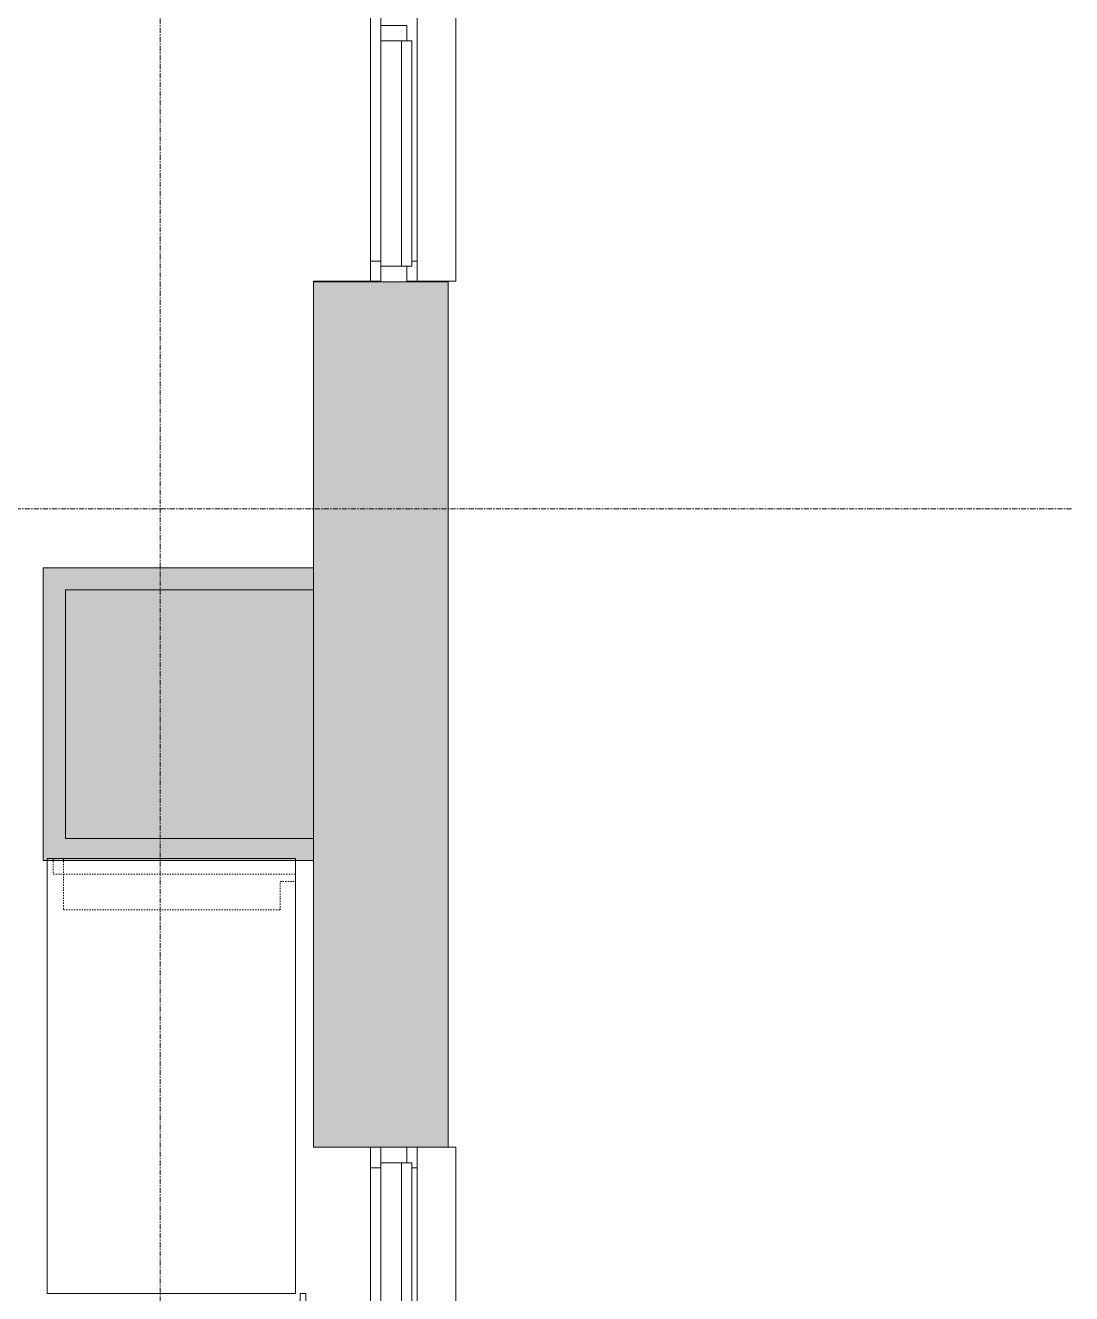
# Model space of a CAD drawing. Header units: inches. Extents: x 29752 to 31446, y 4278 to 5722.
# Drawn here: x 31345.2 to 31446.3, y 5040.7 to 5163.1 of the extents above; entities that cross this region are included whole.
import ezdxf

# ---------------------------------------------------------------- set-up
doc = ezdxf.new("R2010")
doc.units = ezdxf.units.IN
doc.header["$MEASUREMENT"] = 0
doc.linetypes.add('Dash', pattern=[0.25, 0.125, -0.125])
doc.linetypes.add('Grid Line 1_2_', pattern=[0.875, 0.5, -0.125, 0.125, -0.125])
for name, color, linetype, lineweight in [('1900 Duke Street_2nd Flr_LINKED_dwg', 8, 'Continuous', 9), ('A-GLAZ-CURT', 52, 'Continuous', 9), ('A-GLAZ-CWMG', 51, 'Continuous', 9), ('A-WALL', 113, 'Continuous', 13), ('A-WALL-PATT', 111, 'Continuous', 13), ('AE-COLUMN', 7, 'Continuous', 9), ('AE-GLAZING', 7, 'Continuous', 9), ('AE-SILL', 7, 'Continuous', 9), ('AE-WALLS-PATT', 7, 'Continuous', 9), ('AE-WALLS-TENANT', 7, 'Continuous', 9), ('I-FURN', 30, 'Continuous', 9), ('I-FURN-HDLN', 30, 'Dash', 9), ('S-GRID', 1, 'Continuous', 9)]:
    doc.layers.add(name, color=color, linetype=linetype, lineweight=lineweight)

# ---------------------------------------------------------------- blocks, each defined once
blk = doc.blocks.new('1900 Duke Street_2nd Flr_LINKED_dwg-5565117-FIRST FLOOR POWER _ SIGNAL')
at = {"layer": 'AE-WALLS-PATT'}
h = blk.add_hatch(color=256, dxfattribs=at)
h.paths.add_polyline_path([(2248.76, 703.69), (2274.5, 703.69), (2274.5, 731.94), (2248.38, 731.94), (2248.38, 703.69)], flags=0)
h.paths.add_polyline_path([(2287.25, 759.56), (2287.25, 759.62), (2283.5, 759.62), (2283.5, 759.56), (2287.22, 759.56)], flags=0)
h.paths.add_polyline_path([(2274.5, 759.56), (2281, 759.56), (2281, 759.62), (2274.5, 759.62)], flags=0)
at = {"layer": 'AE-COLUMN'}
blk.add_line((2274.5, 729.81), (2250.52, 729.81), dxfattribs=at)
at = {"layer": 'AE-COLUMN', "flags": 128}
blk.add_lwpolyline([(2250.52, 729.81), (2250.52, 705.81), (2274.5, 705.81)], dxfattribs=at)
at = {"layer": 'AE-GLAZING'}
for p, q in [((2280, 786.19), (2280, 761.56)), ((2280, 649.37), (2280, 674))]:
    blk.add_line(p, q, dxfattribs=at)
at = {"layer": 'AE-GLAZING', "flags": 128}
for points in [[(2284, 786.19), (2284.5, 786.19), (2284.5, 761.56)], [(2280, 759.56), (2280, 761.56), (2281, 761.56)], [(2284, 761.56), (2284.5, 761.56), (2284.5, 759.56)], [(2280, 676), (2280, 674), (2281, 674)], [(2284, 674), (2284.5, 674), (2284.5, 676)], [(2284.5, 674), (2284.5, 649.37), (2284, 649.37)]]:
    blk.add_lwpolyline(points, dxfattribs=at)
at = {"layer": 'AE-SILL', "flags": 128}
for points in [[(2287.44, 932.37), (2288.25, 932.37), (2288.25, 759.62), (2287.25, 759.62)], [(2287.5, 676), (2288.25, 676), (2288.25, 503.25), (2287.25, 503.25)]]:
    blk.add_lwpolyline(points, dxfattribs=at)
at = {"layer": 'AE-WALLS-TENANT'}
for p, q in [((2248.38, 703.69), (2248.76, 703.69)), ((2248.76, 703.69), (2272.76, 703.69)), ((2272.76, 703.69), (2274.5, 703.69))]:
    blk.add_line(p, q, dxfattribs=at)
at = {"layer": 'AE-WALLS-TENANT', "flags": 128}
for points in [[(2281, 759.62), (2274.5, 759.62), (2274.5, 759.56)], [(2287.25, 759.56), (2287.25, 759.62), (2283.5, 759.62)], [(2274.5, 731.94), (2248.38, 731.94), (2248.38, 703.69)]]:
    blk.add_lwpolyline(points, dxfattribs=at)
blk = doc.blocks.new('Worksurface-Mounted-Teknion-JNWSSN-Single_Sided_Rectangular-R2015 - 24_ Depth-6171617-FIRST FLOOR POWER _ SIGNAL')
at = {"layer": 'I-FURN'}
for p, q in [((21, 47.78), (-21, 47.78)), ((-21, 47.78), (-21, 23.78)), ((21, 23.78), (21, 47.78)), ((-21, 23.78), (21, 23.78))]:
    blk.add_line(p, q, dxfattribs=at)
at = {"layer": 'I-FURN-HDLN'}
for p, q in [((-19.5, 24.37), (-19.5, 47.78)), ((-18.8, 46.28), (-18.8, 47.78)), ((-16.04, 46.28), (-18.8, 46.28)), ((-16.04, 25.37), (-16.04, 46.28)), ((-21, 25.37), (-16.04, 25.37)), ((-21, 24.37), (-19.5, 24.37))]:
    blk.add_line(p, q, dxfattribs=at)
blk = doc.blocks.new('Screen-Leg_Mounted-Teknion-JNSEEL-Felt_Elevated-R2015 - Double-Sided Leg Overlay-6171622-FIRST FLOOR POWER _ SIGNAL')
at = {"layer": 'I-FURN'}
for p, q in [((-6.67, 2.4), (-5.33, 2.4)), ((-6.67, 0.7), (-6.67, 2.4)), ((-5.33, 2.4), (-5.33, 0.7)), ((5.33, 2.4), (6.67, 2.4)), ((5.33, 0.7), (5.33, 2.4)), ((6.67, 2.4), (6.67, 0.7)), ((-30, -0.28), (-30, 0.28)), ((-30, 0.28), (30, 0.28)), ((-29, 0.28), (-27.95, 0.7)), ((29, 0.28), (-29, 0.28)), ((-27.95, 0.7), (-0.94, 0.7)), ((-5.33, 0.7), (-6.67, 0.7)), ((-0.94, 0.7), (0.94, 0.7)), ((0.94, 0.7), (27.95, 0.7)), ((6.67, 0.7), (5.33, 0.7)), ((27.95, 0.7), (29, 0.28)), ((30, 0.28), (30, -0.28)), ((30, -0.28), (-30, -0.28)), ((-29, -0.28), (29, -0.28)), ((-27.95, -0.7), (-29, -0.28)), ((27.95, -0.7), (-27.95, -0.7)), ((29, -0.28), (27.95, -0.7))]:
    blk.add_line(p, q, dxfattribs=at)
blk = doc.blocks.new('Rectangular Mullion - 1_5_ x 2_5_ rectangular-6353520-FIRST FLOOR POWER _ SIGNAL')
at = {"layer": 'A-GLAZ-CWMG', "lineweight": 20}
for p, q in [((0, 1.25), (-1.5, 1.25)), ((-1.5, 1.25), (-1.5, -1.25)), ((0, -1.25), (0, 1.25)), ((-1.5, -1.25), (0, -1.25))]:
    blk.add_line(p, q, dxfattribs=at)
blk = doc.blocks.new('System Panel - Glazed-6353539-FIRST FLOOR POWER _ SIGNAL')
at = {"layer": 'A-GLAZ-CURT', "lineweight": 13}
for p, q in [((10.875, 1.75), (-10.875, 1.75)), ((-10.875, 1.75), (-10.875, 0.75)), ((10.875, 0.75), (10.875, 1.75)), ((-10.875, 0.75), (10.875, 0.75))]:
    blk.add_line(p, q, dxfattribs=at)
blk = doc.blocks.new('Rectangular Mullion - 1_5_ x 2_5_ rectangular-6353524-FIRST FLOOR POWER _ SIGNAL')
at = {"layer": 'A-GLAZ-CWMG', "lineweight": 20}
for p, q in [((-1.5, 1.25), (0, 1.25)), ((-1.5, -1.25), (-1.5, 1.25)), ((0, 1.25), (0, -1.25)), ((0, -1.25), (-1.5, -1.25))]:
    blk.add_line(p, q, dxfattribs=at)
blk = doc.blocks.new('Rectangular Mullion - 1_5_ x 2_5_ rectangular-6353533-FIRST FLOOR POWER _ SIGNAL')
at = {"layer": 'A-GLAZ-CWMG'}
blk.add_line((31379.55, 5139.87), (31379.55, 5161.62), dxfattribs=at)
blk = doc.blocks.new('Rectangular Mullion - 1_5_ x 2_5_ rectangular-6353534-FIRST FLOOR POWER _ SIGNAL')
at = {"layer": 'A-GLAZ-CWMG', "lineweight": 20}
for p, q in [((-0.75, 1.25), (0.75, 1.25)), ((-0.75, -1.25), (-0.75, 1.25)), ((0.75, 1.25), (0.75, -1.25)), ((0.75, -1.25), (-0.75, -1.25))]:
    blk.add_line(p, q, dxfattribs=at)
blk = doc.blocks.new('Rectangular Mullion - 1_5_ x 2_5_ rectangular-6353949-FIRST FLOOR POWER _ SIGNAL')
at = {"layer": 'A-GLAZ-CWMG'}
blk.add_line((31379.55, 5225.34), (31379.55, 5286.06), dxfattribs=at)

msp = doc.modelspace()

# ---------------------------------------------------------------- hatches: boundary and pattern name
at = {"layer": 'A-WALL-PATT', "lineweight": 9}
for points in [[(31386.05, 5098.44), (31386.05, 5138.37), (31373.05, 5138.37), (31373.07, 5098.44), (31385.8, 5098.44)], [(31386.05, 5054.81), (31386.05, 5098.44), (31373.05, 5098.44), (31373.05, 5054.81), (31385.8, 5054.81)]]:
    msp.add_hatch(color=7, dxfattribs=at).paths.add_polyline_path(points, flags=0)

# ---------------------------------------------------------------- linework, layer by layer
at = {"layer": 'A-WALL', "color": 8, "lineweight": 20}
for p, q in [((31386.05, 5138.37), (31373.05, 5138.37)), ((31373.05, 5138.37), (31373.05, 5054.81)), ((31386.05, 5054.81), (31386.05, 5138.37)), ((31373.05, 5054.81), (31386.05, 5054.81))]:
    msp.add_line(p, q, dxfattribs=at)
at = {"layer": 'S-GRID', "linetype": 'Grid Line 1_2_'}
for p, q in [((31358.24, 4277.77), (31358.24, 5698.13)), ((31446.27, 5116.45), (29775.66, 5116.45))]:
    msp.add_line(p, q, dxfattribs=at)

# ---------------------------------------------------------------- block references
at = {"layer": '1900 Duke Street_2nd Flr_LINKED_dwg', "color": 7}
msp.add_blockref('1900 Duke Street_2nd Flr_LINKED_dwg-5565117-FIRST FLOOR POWER _ SIGNAL', (29098.55, 4378.81), dxfattribs=at)
at = {"layer": 'A-GLAZ-CURT', "rotation": 270}
for p in [(31380.8, 5150.75), (31380.8, 5042.44)]:
    msp.add_blockref('System Panel - Glazed-6353539-FIRST FLOOR POWER _ SIGNAL', p, dxfattribs=at)
at = {"layer": 'A-GLAZ-CWMG'}
for name, p in [('Rectangular Mullion - 1_5_ x 2_5_ rectangular-6353949-FIRST FLOOR POWER _ SIGNAL', (0, -62.22)), ('Rectangular Mullion - 1_5_ x 2_5_ rectangular-6353533-FIRST FLOOR POWER _ SIGNAL', (0, 0)), ('Rectangular Mullion - 1_5_ x 2_5_ rectangular-6353533-FIRST FLOOR POWER _ SIGNAL', (0, -108.31))]:
    msp.add_blockref(name, p, dxfattribs=at)
at = {"layer": 'A-GLAZ-CWMG', "extrusion": (0, 0, -1), "rotation": 270}
for name, p in [('Rectangular Mullion - 1_5_ x 2_5_ rectangular-6353534-FIRST FLOOR POWER _ SIGNAL', (-31380.8, 5162.37)), ('Rectangular Mullion - 1_5_ x 2_5_ rectangular-6353524-FIRST FLOOR POWER _ SIGNAL', (-31380.8, 5138.37))]:
    msp.add_blockref(name, p, dxfattribs=at)
at = {"layer": 'A-GLAZ-CWMG', "rotation": 90}
msp.add_blockref('Rectangular Mullion - 1_5_ x 2_5_ rectangular-6353520-FIRST FLOOR POWER _ SIGNAL', (31380.8, 5054.81), dxfattribs=at)
at = {"layer": 'I-FURN'}
for name, p, rotation in [('Worksurface-Mounted-Teknion-JNWSSN-Single_Sided_Rectangular-R2015 - 24_ Depth-6171617-FIRST FLOOR POWER _ SIGNAL', (31323.53, 5061.68), 270.0000000000009), ('Screen-Leg_Mounted-Teknion-JNSEEL-Felt_Elevated-R2015 - Double-Sided Leg Overlay-6171622-FIRST FLOOR POWER _ SIGNAL', (31372.02, 5010.68), 90.00000000000077)]:
    msp.add_blockref(name, p, dxfattribs=dict(at, rotation=rotation))

doc.saveas('drawing.dxf')
